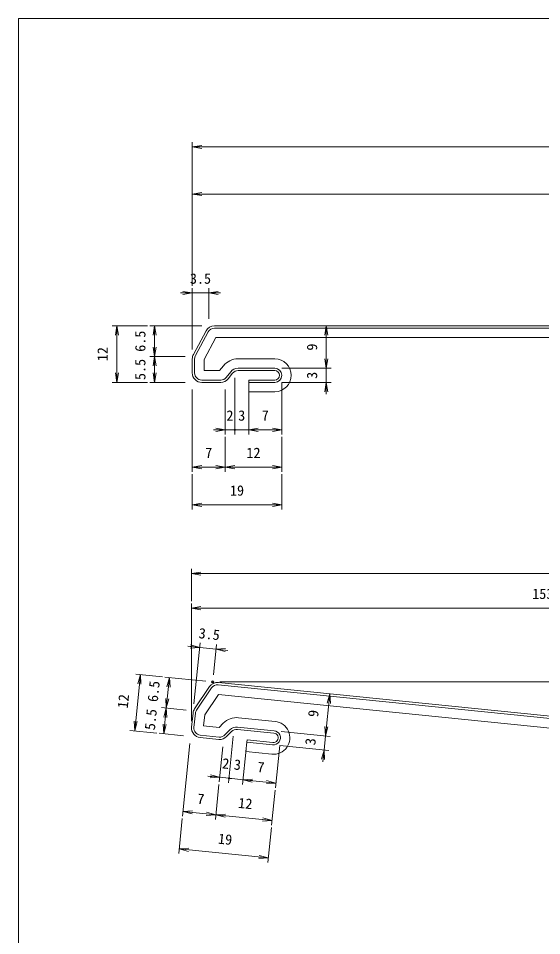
# Model space of a CAD drawing. Units: millimetres on the paper. Extents: x -208 to 189, y -250 to 139.
# Drawn here: x -208.4 to -97.3, y -55.3 to 139.4 of the extents above; entities that cross this region are included whole.
import ezdxf
from ezdxf.enums import TextEntityAlignment as Align

# ---------------------------------------------------------------- set-up
doc = ezdxf.new("R2010")
doc.units = ezdxf.units.MM
doc.header["$PDMODE"] = 32
doc.header["$PDSIZE"] = 0.5
for name, color, linetype, lineweight in [('0-0_寸法', 7, 'Continuous', 18), ('0-1_通り', 1, 'Continuous', 18), ('1-1', 3, 'Continuous', 18), ('F-F', 5, 'Continuous', 18)]:
    doc.layers.add(name, color=color, linetype=linetype, lineweight=lineweight)
doc.styles.add('ＭＳ ゴシック', font='')
doc.styles.get('ＭＳ ゴシック').set_extended_font_data('MS Gothic')

# ---------------------------------------------------------------- blocks, each defined once
blk = doc.blocks.new('_OPEN')
at = {"layer": '0-0_寸法'}
blk.add_line((0, 0), (-1, 0), dxfattribs=at)
blk.add_lwpolyline([(-1, 0.1667), (0, 0), (-1, -0.1667)], dxfattribs=at)
blk = doc.blocks.new('D2')
at = {"layer": '0-1_通り'}
for p, q in [((30.3, 222.703), (27.8, 222.703)), ((30.3, 210.703), (30.3, 223.703)), ((30.3, 222.703), (33.8, 222.703)), ((33.8, 217.203), (33.8, 223.703)), ((33.8, 222.703), (36.3, 222.703))]:
    blk.add_line(p, q, dxfattribs=at)
at = {"layer": '0-1_通り', "xscale": 2, "yscale": 2}
blk.add_blockref('_OPEN', (30.3, 222.703), dxfattribs=at)
at = {"layer": '0-1_通り', "xscale": 2, "yscale": 2, "rotation": 180}
blk.add_blockref('_OPEN', (33.8, 222.703), dxfattribs=at)
at = {"layer": '0-1_通り', "color": 7, "style": 'ＭＳ ゴシック'}
blk.add_text('3.5', height=2.199, dxfattribs=at).set_placement((29.8, 223.989), align=Align.BOTTOM_LEFT)
blk = doc.blocks.new('D3')
at = {"layer": '0-1_通り'}
for p, q in [((49.3, 206.703), (59.76, 206.703)), ((58.76, 203.703), (58.76, 206.703)), ((49.3, 203.703), (59.76, 203.703)), ((58.76, 203.703), (58.76, 201.203))]:
    blk.add_line(p, q, dxfattribs=at)
at = {"layer": '0-1_通り', "xscale": 2, "yscale": 2, "rotation": 90}
blk.add_blockref('_OPEN', (58.76, 203.703), dxfattribs=at)
at = {"layer": '0-1_通り', "color": 7, "style": 'ＭＳ ゴシック'}
blk.add_text('3', height=2.199, rotation=90, dxfattribs=at).set_placement((57.474, 204.453), align=Align.BOTTOM_LEFT)
blk = doc.blocks.new('D4')
at = {"layer": '0-1_通り'}
for p, q in [((58.76, 206.703), (58.76, 215.703)), ((49.3, 206.703), (59.76, 206.703))]:
    blk.add_line(p, q, dxfattribs=at)
at = {"layer": '0-1_通り', "xscale": 2, "yscale": 2}
for p, rotation in [((58.76, 215.703), 90), ((58.76, 206.703), 270)]:
    blk.add_blockref('_OPEN', p, dxfattribs=dict(at, rotation=rotation))
at = {"layer": '0-1_通り', "color": 7, "style": 'ＭＳ ゴシック'}
blk.add_text('9', height=2.199, rotation=90, dxfattribs=at).set_placement((57.474, 210.453), align=Align.BOTTOM_LEFT)
blk = doc.blocks.new('D9')
at = {"layer": '0-1_通り'}
for p, q in [((30.3, 224.203), (30.3, 254.703)), ((30.3, 253.703), (270.3, 253.703))]:
    blk.add_line(p, q, dxfattribs=at)
at = {"layer": '0-1_通り', "xscale": 2, "yscale": 2, "rotation": 180}
blk.add_blockref('_OPEN', (30.3, 253.703), dxfattribs=at)
blk = doc.blocks.new('D10')
at = {"layer": '0-1_通り'}
blk.add_line((30.3, 243.703), (250.3, 243.703), dxfattribs=at)
at = {"layer": '0-1_通り', "xscale": 2, "yscale": 2, "rotation": 180}
blk.add_blockref('_OPEN', (30.3, 243.703), dxfattribs=at)
at = {"layer": '0-1_通り', "xscale": 2, "yscale": 2}
blk.add_blockref('_OPEN', (250.3, 243.703), dxfattribs=at)
at = {"layer": '0-1_通り', "color": 7, "style": 'ＭＳ ゴシック'}
blk.add_text('働き巾 220', height=2.933, dxfattribs=at).set_placement((130.3, 245.417), align=Align.BOTTOM_LEFT)
blk = doc.blocks.new('D11')
at = {"layer": '0-1_通り'}
for p, q in [((39.3, 204.703), (39.3, 192.625)), ((37.3, 202.203), (37.3, 192.625)), ((37.3, 193.625), (34.8, 193.625)), ((37.3, 193.625), (39.3, 193.625))]:
    blk.add_line(p, q, dxfattribs=at)
at = {"layer": '0-1_通り', "xscale": 2, "yscale": 2}
blk.add_blockref('_OPEN', (37.3, 193.625), dxfattribs=at)
at = {"layer": '0-1_通り', "color": 7, "style": 'ＭＳ ゴシック'}
blk.add_text('2', height=2.199, dxfattribs=at).set_placement((37.55, 194.91), align=Align.BOTTOM_LEFT)
blk = doc.blocks.new('_DOT')
at = {"layer": '0-0_寸法'}
blk.add_line((-0.5, 0), (-1, 0), dxfattribs=at)
blk.add_circle((0, 0), 0.25, dxfattribs=at)
blk.add_circle((0, 0), 0.25, dxfattribs=at)
blk = doc.blocks.new('D12')
at = {"layer": '0-1_通り'}
for p, q in [((39.3, 204.703), (39.3, 192.625)), ((42.3, 202.203), (42.3, 192.625)), ((39.3, 193.625), (42.3, 193.625))]:
    blk.add_line(p, q, dxfattribs=at)
at = {"layer": '0-1_通り', "xscale": 0.5333333, "yscale": 0.5333333, "rotation": 180}
blk.add_blockref('_DOT', (39.3, 193.625), dxfattribs=at)
at = {"layer": '0-1_通り', "color": 7, "style": 'ＭＳ ゴシック'}
blk.add_text('3', height=2.199, dxfattribs=at).set_placement((40.05, 194.91), align=Align.BOTTOM_LEFT)
blk = doc.blocks.new('D13')
at = {"layer": '0-1_通り'}
for p, q in [((49.3, 203.703), (49.3, 192.625)), ((42.3, 202.203), (42.3, 192.625)), ((42.3, 193.625), (49.3, 193.625))]:
    blk.add_line(p, q, dxfattribs=at)
at = {"layer": '0-1_通り', "xscale": 2, "yscale": 2}
for p, rotation in [((42.3, 193.625), 180.00001), ((49.3, 193.625), 1e-05)]:
    blk.add_blockref('_OPEN', p, dxfattribs=dict(at, rotation=rotation))
at = {"layer": '0-1_通り', "color": 7, "style": 'ＭＳ ゴシック'}
blk.add_text('7', height=2.199, dxfattribs=at).set_placement((45.05, 194.91), align=Align.BOTTOM_LEFT)
blk = doc.blocks.new('D14')
at = {"layer": '0-1_通り'}
for p, q in [((30.3, 202.203), (30.3, 184.703)), ((37.3, 192.125), (37.3, 184.703)), ((30.3, 185.703), (37.3, 185.703))]:
    blk.add_line(p, q, dxfattribs=at)
at = {"layer": '0-1_通り', "xscale": 2, "yscale": 2}
for p, rotation in [((30.3, 185.703), 180.00001), ((37.3, 185.703), 1e-05)]:
    blk.add_blockref('_OPEN', p, dxfattribs=dict(at, rotation=rotation))
at = {"layer": '0-1_通り', "color": 7, "style": 'ＭＳ ゴシック'}
blk.add_text('7', height=2.199, dxfattribs=at).set_placement((33.05, 186.989), align=Align.BOTTOM_LEFT)
blk = doc.blocks.new('D15')
at = {"layer": '0-1_通り'}
for p, q in [((37.3, 192.125), (37.3, 184.703)), ((49.3, 192.125), (49.3, 184.703)), ((37.3, 185.703), (49.3, 185.703))]:
    blk.add_line(p, q, dxfattribs=at)
at = {"layer": '0-1_通り', "xscale": 2, "yscale": 2}
for p, rotation in [((37.3, 185.703), 180.00001), ((49.3, 185.703), 1e-05)]:
    blk.add_blockref('_OPEN', p, dxfattribs=dict(at, rotation=rotation))
at = {"layer": '0-1_通り', "color": 7, "style": 'ＭＳ ゴシック'}
blk.add_text('12', height=2.199, dxfattribs=at).set_placement((41.8, 186.989), align=Align.BOTTOM_LEFT)
blk = doc.blocks.new('D16')
at = {"layer": '0-1_通り'}
for p, q in [((30.3, 184.203), (30.3, 176.703)), ((49.3, 184.203), (49.3, 176.703)), ((30.3, 177.703), (49.3, 177.703))]:
    blk.add_line(p, q, dxfattribs=at)
at = {"layer": '0-1_通り', "xscale": 2, "yscale": 2, "rotation": 180}
blk.add_blockref('_OPEN', (30.3, 177.703), dxfattribs=at)
at = {"layer": '0-1_通り', "xscale": 2, "yscale": 2}
blk.add_blockref('_OPEN', (49.3, 177.703), dxfattribs=at)
at = {"layer": '0-1_通り', "color": 7, "style": 'ＭＳ ゴシック'}
blk.add_text('19', height=2.199, dxfattribs=at).set_placement((38.3, 178.989), align=Align.BOTTOM_LEFT)
blk = doc.blocks.new('D17')
at = {"layer": '0-1_通り'}
for p, q in [((32.3, 215.703), (21.3, 215.703)), ((22.3, 215.703), (22.3, 209.203)), ((28.8, 209.203), (21.3, 209.203))]:
    blk.add_line(p, q, dxfattribs=at)
at = {"layer": '0-1_通り', "xscale": 2, "yscale": 2}
for p, rotation in [((22.3, 215.703), 90), ((22.3, 209.203), 270)]:
    blk.add_blockref('_OPEN', p, dxfattribs=dict(at, rotation=rotation))
at = {"layer": '0-1_通り', "color": 7, "style": 'ＭＳ ゴシック'}
blk.add_text('6.5', height=2.199, rotation=90, dxfattribs=at).set_placement((21.014, 210.203), align=Align.BOTTOM_LEFT)
blk = doc.blocks.new('D18')
at = {"layer": '0-1_通り'}
for p, q in [((28.8, 209.203), (21.3, 209.203)), ((22.3, 209.203), (22.3, 203.703)), ((28.8, 203.703), (21.3, 203.703))]:
    blk.add_line(p, q, dxfattribs=at)
at = {"layer": '0-1_通り', "xscale": 2, "yscale": 2}
for p, rotation in [((22.3, 209.203), 90), ((22.3, 203.703), 270)]:
    blk.add_blockref('_OPEN', p, dxfattribs=dict(at, rotation=rotation))
at = {"layer": '0-1_通り', "color": 7, "style": 'ＭＳ ゴシック'}
blk.add_text('5.5', height=2.199, rotation=90, dxfattribs=at).set_placement((21.014, 204.203), align=Align.BOTTOM_LEFT)
blk = doc.blocks.new('D19')
at = {"layer": '0-1_通り'}
for p, q in [((20.8, 215.703), (13.3, 215.703)), ((14.3, 203.703), (14.3, 215.703)), ((20.8, 203.703), (13.3, 203.703))]:
    blk.add_line(p, q, dxfattribs=at)
at = {"layer": '0-1_通り', "xscale": 2, "yscale": 2}
for p, rotation in [((14.3, 215.703), 90), ((14.3, 203.703), 270)]:
    blk.add_blockref('_OPEN', p, dxfattribs=dict(at, rotation=rotation))
at = {"layer": '0-1_通り', "color": 7, "style": 'ＭＳ ゴシック'}
blk.add_text('12', height=2.199, rotation=90, dxfattribs=at).set_placement((13.014, 208.203), align=Align.BOTTOM_LEFT)
blk = doc.blocks.new('D26')
at = {"layer": '0-1_通り'}
for p, q in [((30.661, 135.473), (31.974, 148.407)), ((34.8, 141.586), (35.456, 148.053)), ((31.873, 147.412), (29.386, 147.664)), ((31.873, 147.412), (35.355, 147.058)), ((35.355, 147.058), (37.843, 146.805))]:
    blk.add_line(p, q, dxfattribs=at)
at = {"layer": '0-1_通り', "xscale": 2, "yscale": 2}
for p, rotation in [((31.873, 147.412), 354.2), ((35.355, 147.058), 174.2)]:
    blk.add_blockref('_OPEN', p, dxfattribs=dict(at, rotation=rotation))
at = {"layer": '0-1_通り', "color": 7, "style": 'ＭＳ ゴシック'}
blk.add_text('3.5', height=2.199, rotation=354.2, dxfattribs=at).set_placement((31.506, 148.741), align=Align.BOTTOM_LEFT)
blk = doc.blocks.new('D27')
at = {"layer": '0-1_通り'}
for p, q in [((33.156, 140.245), (24.451, 141.13)), ((25.446, 141.028), (24.789, 134.562)), ((29.017, 134.132), (23.794, 134.663))]:
    blk.add_line(p, q, dxfattribs=at)
at = {"layer": '0-1_通り', "xscale": 2, "yscale": 2}
for p, rotation in [((25.446, 141.028), 84.2), ((24.789, 134.562), 264.2)]:
    blk.add_blockref('_OPEN', p, dxfattribs=dict(at, rotation=rotation))
at = {"layer": '0-1_通り', "color": 7, "style": 'ＭＳ ゴシック'}
blk.add_text('6.5', height=2.199, rotation=84.2, dxfattribs=at).set_placement((23.611, 135.687), align=Align.BOTTOM_LEFT)
blk = doc.blocks.new('D28')
at = {"layer": '0-1_通り'}
for p, q in [((29.017, 134.132), (23.794, 134.663)), ((24.789, 134.562), (24.233, 129.09)), ((28.461, 128.66), (23.238, 129.191))]:
    blk.add_line(p, q, dxfattribs=at)
at = {"layer": '0-1_通り', "xscale": 2, "yscale": 2}
for p, rotation in [((24.789, 134.562), 84.2), ((24.233, 129.09), 264.2)]:
    blk.add_blockref('_OPEN', p, dxfattribs=dict(at, rotation=rotation))
at = {"layer": '0-1_通り', "color": 7, "style": 'ＭＳ ゴシック'}
blk.add_text('5.5', height=2.199, rotation=84.2, dxfattribs=at).set_placement((23.004, 129.717), align=Align.BOTTOM_LEFT)
blk = doc.blocks.new('D29')
at = {"layer": '0-1_通り'}
for p, q in [((18.069, 129.716), (19.282, 141.655)), ((23.953, 141.18), (18.287, 141.756)), ((22.741, 129.242), (17.075, 129.817))]:
    blk.add_line(p, q, dxfattribs=at)
at = {"layer": '0-1_通り', "xscale": 2, "yscale": 2}
for p, rotation in [((19.282, 141.655), 84.2), ((18.069, 129.716), 264.2)]:
    blk.add_blockref('_OPEN', p, dxfattribs=dict(at, rotation=rotation))
at = {"layer": '0-1_通り', "color": 7, "style": 'ＭＳ ゴシック'}
blk.add_text('12', height=2.199, rotation=84.2, dxfattribs=at).set_placement((17.245, 134.323), align=Align.BOTTOM_LEFT)
blk = doc.blocks.new('D30')
at = {"layer": '0-1_通り'}
for p, q in [((49.159, 129.573), (59.566, 128.516)), ((58.268, 125.633), (58.571, 128.617)), ((48.856, 126.589), (59.263, 125.532)), ((58.268, 125.633), (58.015, 123.146))]:
    blk.add_line(p, q, dxfattribs=at)
at = {"layer": '0-1_通り', "xscale": 2, "yscale": 2, "rotation": 84.2}
blk.add_blockref('_OPEN', (58.268, 125.633), dxfattribs=at)
at = {"layer": '0-1_通り', "color": 7, "style": 'ＭＳ ゴシック'}
blk.add_text('3', height=2.199, rotation=84.2, dxfattribs=at).set_placement((57.065, 126.509), align=Align.BOTTOM_LEFT)
blk = doc.blocks.new('D31')
at = {"layer": '0-1_通り'}
for p, q in [((58.571, 128.617), (59.481, 137.571)), ((49.159, 129.573), (59.566, 128.516))]:
    blk.add_line(p, q, dxfattribs=at)
at = {"layer": '0-1_通り', "xscale": 2, "yscale": 2}
for p, rotation in [((59.481, 137.571), 84.2), ((58.571, 128.617), 264.2)]:
    blk.add_blockref('_OPEN', p, dxfattribs=dict(at, rotation=rotation))
at = {"layer": '0-1_通り', "color": 7, "style": 'ＭＳ ゴシック'}
blk.add_text('9', height=2.199, rotation=84.2, dxfattribs=at).set_placement((57.671, 132.478), align=Align.BOTTOM_LEFT)
blk = doc.blocks.new('D33')
at = {"layer": '0-1_通り'}
for p, q in [((30.145, 157.266), (30.145, 164.102)), ((30.145, 163.102), (270.3, 163.102))]:
    blk.add_line(p, q, dxfattribs=at)
at = {"layer": '0-1_通り', "xscale": 2, "yscale": 2, "rotation": 180}
blk.add_blockref('_OPEN', (30.145, 163.102), dxfattribs=at)
blk = doc.blocks.new('D34')
at = {"layer": '0-1_通り'}
for p, q in [((36.148, 140.094), (198.555, 140.094)), ((197.555, 140.094), (197.555, 124.944))]:
    blk.add_line(p, q, dxfattribs=at)
at = {"layer": '0-1_通り', "xscale": 2, "yscale": 2}
for p, rotation in [((197.555, 140.094), 90), ((197.555, 124.944), 270)]:
    blk.add_blockref('_OPEN', p, dxfattribs=dict(at, rotation=rotation))
at = {"layer": '0-1_通り', "color": 7, "style": 'ＭＳ ゴシック'}
blk.add_text('15.15', height=2.199, rotation=90, dxfattribs=at).set_placement((196.269, 128.769), align=Align.BOTTOM_LEFT)
blk = doc.blocks.new('D35')
at = {"layer": '0-1_通り'}
for p, q in [((30.145, 131.797), (30.145, 156.766)), ((183.8, 126.444), (183.8, 156.766)), ((30.145, 155.766), (183.8, 155.766))]:
    blk.add_line(p, q, dxfattribs=at)
at = {"layer": '0-1_通り', "xscale": 2, "yscale": 2, "rotation": 180}
blk.add_blockref('_OPEN', (30.145, 155.766), dxfattribs=at)
at = {"layer": '0-1_通り', "xscale": 2, "yscale": 2}
blk.add_blockref('_OPEN', (183.8, 155.766), dxfattribs=at)
at = {"layer": '0-1_通り', "color": 7, "style": 'ＭＳ ゴシック'}
blk.add_text('153.65', height=2.199, dxfattribs=at).set_placement((102.472, 157.052), align=Align.BOTTOM_LEFT)
blk = doc.blocks.new('D45')
at = {"layer": '0-1_通り'}
for p, q in [((39.008, 128.594), (37.998, 118.645)), ((36.766, 126.309), (36.008, 118.848)), ((36.109, 119.842), (33.622, 120.095)), ((36.109, 119.842), (38.099, 119.64))]:
    blk.add_line(p, q, dxfattribs=at)
at = {"layer": '0-1_通り', "xscale": 2, "yscale": 2, "rotation": 354.2}
blk.add_blockref('_OPEN', (36.109, 119.842), dxfattribs=at)
at = {"layer": '0-1_通り', "color": 7, "style": 'ＭＳ ゴシック'}
blk.add_text('2', height=2.199, rotation=354.2, dxfattribs=at).set_placement((36.488, 121.096), align=Align.BOTTOM_LEFT)
blk = doc.blocks.new('D46')
at = {"layer": '0-1_通り'}
for p, q in [((39.008, 128.594), (37.998, 118.645)), ((41.74, 125.804), (40.982, 118.342)), ((38.099, 119.64), (41.083, 119.337))]:
    blk.add_line(p, q, dxfattribs=at)
at = {"layer": '0-1_通り', "xscale": 0.5333333, "yscale": 0.5333333, "rotation": 174.2}
blk.add_blockref('_DOT', (38.099, 119.64), dxfattribs=at)
at = {"layer": '0-1_通り', "color": 7, "style": 'ＭＳ ゴシック'}
blk.add_text('3', height=2.199, rotation=354.2, dxfattribs=at).set_placement((38.975, 120.844), align=Align.BOTTOM_LEFT)
blk = doc.blocks.new('D47')
at = {"layer": '0-1_通り'}
for p, q in [((41.74, 125.804), (40.982, 118.342)), ((48.856, 126.589), (47.946, 117.635)), ((41.083, 119.337), (48.048, 118.63))]:
    blk.add_line(p, q, dxfattribs=at)
at = {"layer": '0-1_通り', "xscale": 2, "yscale": 2}
for p, rotation in [((41.083, 119.337), 174.2), ((48.048, 118.63), 354.2)]:
    blk.add_blockref('_OPEN', p, dxfattribs=dict(at, rotation=rotation))
at = {"layer": '0-1_通り', "color": 7, "style": 'ＭＳ ゴシック'}
blk.add_text('7', height=2.199, rotation=354.2, dxfattribs=at).set_placement((43.949, 120.338), align=Align.BOTTOM_LEFT)
blk = doc.blocks.new('D48')
at = {"layer": '0-1_通り'}
for p, q in [((28.185, 111.098), (27.427, 103.637)), ((47.087, 109.178), (46.33, 101.717)), ((27.528, 104.632), (46.431, 102.712))]:
    blk.add_line(p, q, dxfattribs=at)
at = {"layer": '0-1_通り', "xscale": 2, "yscale": 2}
for p, rotation in [((27.528, 104.632), 174.2), ((46.431, 102.712), 354.2)]:
    blk.add_blockref('_OPEN', p, dxfattribs=dict(at, rotation=rotation))
at = {"layer": '0-1_通り', "color": 7, "style": 'ＭＳ ゴシック'}
blk.add_text('19', height=2.199, rotation=354.2, dxfattribs=at).set_placement((35.617, 105.102), align=Align.BOTTOM_LEFT)
blk = doc.blocks.new('D49')
at = {"layer": '0-1_通り'}
for p, q in [((29.802, 127.017), (28.235, 111.596)), ((35.957, 118.35), (35.199, 110.889)), ((28.336, 112.591), (35.3, 111.883))]:
    blk.add_line(p, q, dxfattribs=at)
at = {"layer": '0-1_通り', "xscale": 2, "yscale": 2}
for p, rotation in [((28.336, 112.591), 174.2), ((35.3, 111.883), 354.2)]:
    blk.add_blockref('_OPEN', p, dxfattribs=dict(at, rotation=rotation))
at = {"layer": '0-1_通り', "color": 7, "style": 'ＭＳ ゴシック'}
blk.add_text('7', height=2.199, rotation=354.2, dxfattribs=at).set_placement((31.202, 113.592), align=Align.BOTTOM_LEFT)
blk = doc.blocks.new('D50')
at = {"layer": '0-1_通り'}
for p, q in [((35.957, 118.35), (35.199, 110.889)), ((47.896, 117.137), (47.138, 109.676)), ((35.3, 111.883), (47.239, 110.671))]:
    blk.add_line(p, q, dxfattribs=at)
at = {"layer": '0-1_通り', "xscale": 2, "yscale": 2}
for p, rotation in [((35.3, 111.883), 174.2), ((47.239, 110.671), 354.2)]:
    blk.add_blockref('_OPEN', p, dxfattribs=dict(at, rotation=rotation))
at = {"layer": '0-1_通り', "color": 7, "style": 'ＭＳ ゴシック'}
blk.add_text('12', height=2.199, rotation=354.2, dxfattribs=at).set_placement((39.907, 112.708), align=Align.BOTTOM_LEFT)

msp = doc.modelspace()

# ---------------------------------------------------------------- linework, layer by layer
at = {"layer": '1-1'}
for p, q in [((-166.815, 74.142), (66.99, 74.142)), ((-171.271, 68.086), (-168.576, 73.09)), ((-168.136, 72.853), (-170.83, 67.849)), ((66.99, 73.642), (-166.815, 73.642)), ((-171.51, 64.142), (-171.51, 67.138)), ((-171.01, 67.138), (-171.01, 64.142)), ((-161.789, 67.142), (-154.01, 67.142)), ((-165.711, 64.642), (-164.912, 65.641)), ((-164.3, 63.205), (-163.351, 64.392)), ((-161.789, 65.142), (-154.01, 65.142)), ((-154.01, 64.642), (-161.789, 64.642)), ((-169.51, 62.642), (-165.471, 62.642)), ((-162.96, 64.079), (-163.909, 62.893)), ((-165.471, 62.142), (-169.51, 62.142)), ((-171.018, -7.163), (-167.831, -2.456)), ((-167.417, -2.737), (-170.604, -7.443)), ((-171.654, -11.062), (-171.351, -8.082)), ((-170.854, -8.132), (-171.157, -11.113)), ((-161.68, -9.06), (-153.94, -9.846)), ((-165.835, -11.151), (-164.939, -10.238)), ((-164.576, -12.723), (-163.511, -11.639)), ((-154.193, -12.333), (-161.932, -11.547)), ((-161.882, -11.05), (-154.142, -11.836)), ((-165.848, -13.662), (-169.866, -13.254)), ((-169.816, -12.757), (-165.798, -13.165)), ((-163.154, -11.989), (-164.219, -13.073)), ((-159.917, -14.265), (-160.12, -16.254)), ((-154.648, -16.81), (-160.12, -16.254))]:
    msp.add_line(p, q, dxfattribs=at)
for points in [[(66.99, 71.642), (-166.516, 71.642), (-169.01, 67.012)], [(-169.01, 67.012), (-169.01, 64.642), (-165.711, 64.642)], [(-154.01, 62.142), (-159.51, 62.142), (-159.51, 62.642), (-154.01, 62.642)], [(-154.01, 60.142), (-159.51, 60.142), (-159.51, 62.142)], [(-165.973, -1.588), (-18.01, -16.617), (66.99, -16.617)], [(66.99, -17.117), (-18.035, -17.117), (-166.023, -2.085)], [(66.99, -19.117), (-18.136, -19.117), (-165.928, -4.105), (-168.877, -8.46)], [(-168.877, -8.46), (-169.116, -10.817), (-165.835, -11.151)], [(-154.446, -14.82), (-159.917, -14.265), (-159.867, -13.767), (-154.395, -14.323)]]:
    msp.add_lwpolyline(points, dxfattribs=at)
for centre, radius, start, end in [((-166.815, 72.142), 2, 90.0001, 151.69935), ((-166.815, 72.142), 1.5, 89.99987, 151.69918), ((-169.51, 67.138), 2, 151.69914, 180.00026), ((-169.51, 67.138), 1.5, 151.69945, 180.00024), ((-161.789, 63.142), 4, 89.9998, 141.33993), ((-154.01, 63.642), 3.5, 270, 90), ((-161.789, 63.142), 2, 90.00003, 141.34021), ((-161.789, 63.142), 1.5, 90.00003, 141.34021), ((-154.01, 63.642), 1.5, 270, 90), ((-154.01, 63.642), 1, 270, 90), ((-169.51, 64.142), 2, 180, 270.00005), ((-169.51, 64.142), 1.5, 180, 270.00007), ((-165.471, 64.142), 1.5, 270.00003, 321.34021), ((-165.471, 64.142), 2, 270.00003, 321.34021), ((-166.175, -3.578), 2, 84.20022, 145.89948), ((-166.175, -3.578), 1.5, 84.19995, 145.89952), ((-169.361, -8.284), 2, 145.89921, 174.20004), ((-169.361, -8.284), 1.5, 145.89906, 174.19991), ((-162.084, -13.039), 4, 84.19964, 135.53992), ((-169.664, -11.264), 2, 174.20029, 264.20003), ((-169.664, -11.264), 1.5, 174.19999, 264.19999), ((-162.084, -13.039), 2, 84.19988, 135.54019), ((-162.084, -13.039), 1.5, 84.20008, 135.54037), ((-154.289, -13.329), 3.5, 264.11623, 84.2837), ((-165.646, -11.672), 2, 264.19989, 315.53988), ((-165.646, -11.672), 1.5, 264.20035, 315.54033), ((-154.289, -13.329), 1.5, 264.01733, 84.3826), ((-154.291, -13.328), 1, 264.03913, 84.36096)]:
    msp.add_arc(centre, radius, start, end, dxfattribs=at)
msp.add_point((-167.161, -1.467), dxfattribs=at)
at = {"layer": 'F-F', "color": 7}
for p, q in [((-208.437, 139.449), (-208.437, -139.581)), ((-208.437, 139.439), (189.163, 139.439)), ((-208.427, 139.449), (-208.427, -139.581))]:
    msp.add_line(p, q, dxfattribs=at)

# ---------------------------------------------------------------- block references
at = {"layer": '1-1'}
for name in ['D9', 'D10', 'D2', 'D19', 'D17', 'D4', 'D18', 'D3', 'D11', 'D12', 'D14', 'D13', 'D15', 'D16', 'D33', 'D35', 'D26', 'D29', 'D27', 'D34', 'D31', 'D28', 'D45', 'D46', 'D30', 'D49', 'D47', 'D50', 'D48']:
    msp.add_blockref(name, (-201.809, -141.561), dxfattribs=at)

doc.saveas('drawing.dxf')
